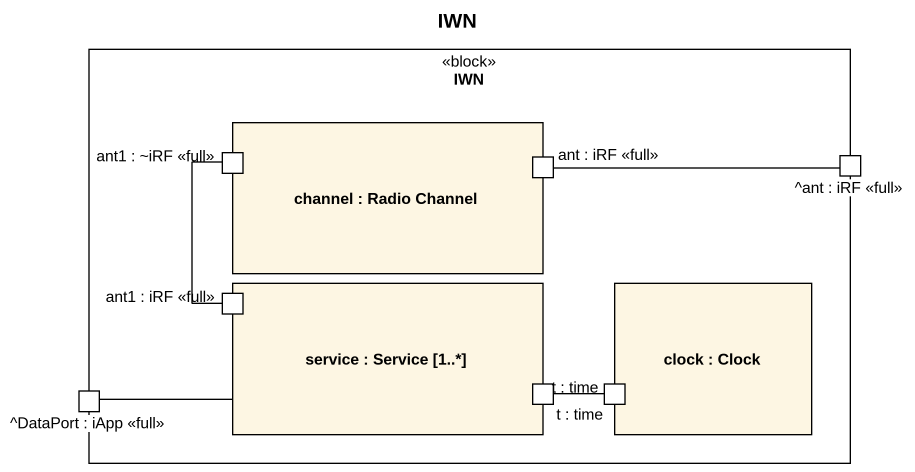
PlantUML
@startuml
title IWN
rectangle IWN <<block>> {
  rectangle "channel : Radio Channel" as channel {
    port "ant1 : ~iRF <<full>>" as ant1_iRF_full
    port "ant : iRF <<full>>" as ant_iRF_full
  }
  port "^ant : iRF <<full>>" as ant_iRF_full_2
  rectangle "service : Service [1..*]" as service {
    port "ant1 : iRF <<full>>" as ant1_iRF_full_2
    port "t : time" as t_time
  }
  rectangle "clock : Clock" as clock {
    port "t : time" as t_time_2
  }
  port "^DataPort : iApp <<full>>" as DataPort_iApp_full
}
ant1_iRF_full -- ant1_iRF_full_2
ant_iRF_full_2 -left- ant_iRF_full
DataPort_iApp_full -right- service
t_time -right- t_time_2
@enduml
